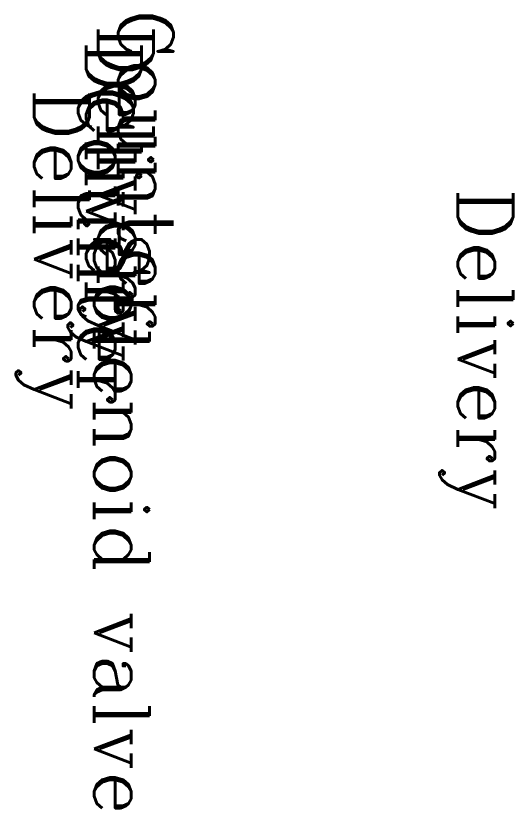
# Model space of a CAD drawing. Extents: x 926 to 2279, y 3 to 207.
# Drawn here: x 2243.4 to 2279.3, y 69.6 to 126.9 of the extents above; entities that cross this region are included whole.
import ezdxf

# ---------------------------------------------------------------- set-up
doc = ezdxf.new("R2010")
doc.units = 0
doc.layers.add('標尺寸層', color=3, linetype='CONTINUOUS')
doc.styles.add('CNS', font='romanc.shx', dxfattribs={"bigfont": 'chineset.shx'})

msp = doc.modelspace()

# ---------------------------------------------------------------- texts
at = {"layer": '標尺寸層', "color": 0, "style": 'CNS'}
for s, p in [('Counter', (2250.76, 127.396)), ('Delivery', (2249.314, 126.24)), ('Delivery', (2248.446, 125.085)), ('Delivery', (2244.686, 121.618)), ('Counter', (2247.867, 121.907)), ('Delivery', (2275.344, 114.396)), ('Solenoid valve ', (2249.024, 111.218))]:
    msp.add_text(s, height=4, rotation=270, dxfattribs=at).set_placement(p)

doc.saveas('drawing.dxf')
